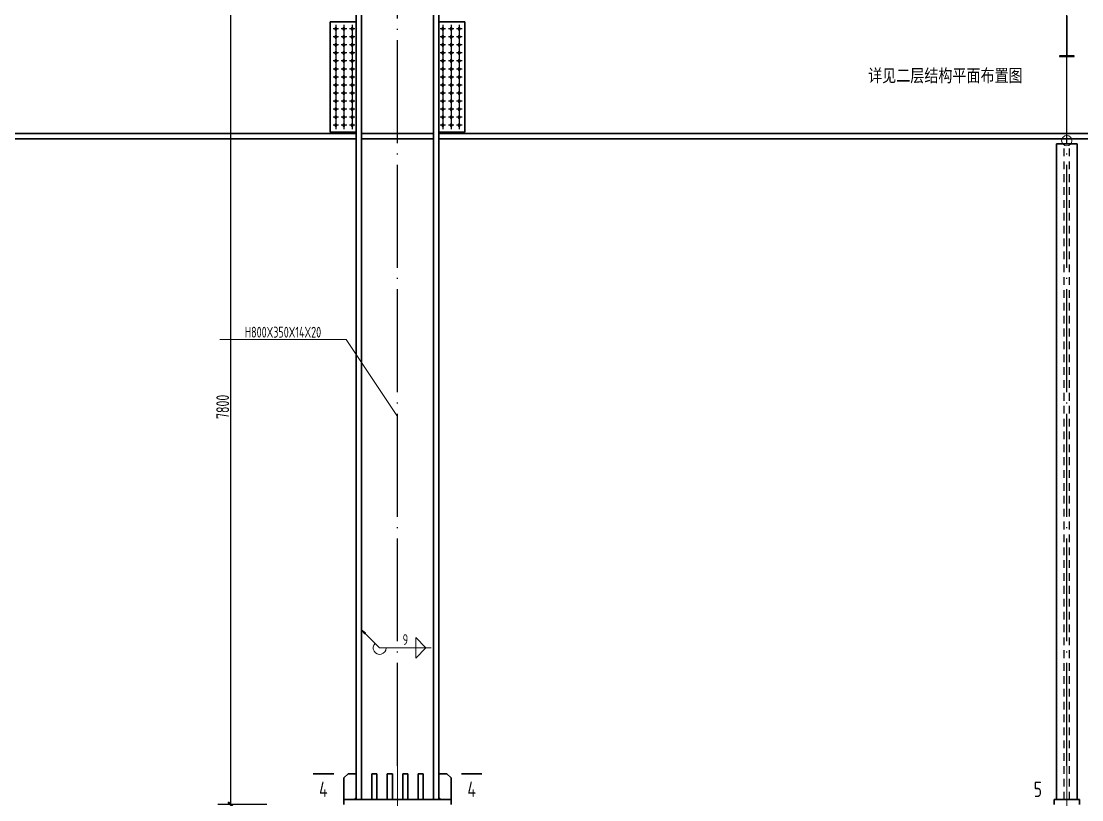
# Model space of a CAD drawing. Extents: x 19118 to 566552, y -1188739 to 92943.
# Drawn here: x 103394 to 123992, y -949083 to -933952 of the extents above; entities that cross this region are included whole.
import ezdxf
from ezdxf.enums import TextEntityAlignment as Align

# ---------------------------------------------------------------- set-up
doc = ezdxf.new("R2010")
doc.units = 0
doc.header["$LTSCALE"] = 1000
doc.header["$MEASUREMENT"] = 0
for name, pattern in [('4', [5, 1.5, -1, 1.5, -1]), ('DOTE', [2.42, 2, -0.2, 0.02, -0.2]), ('线型6', [8.75, 5, -1.25, 1.25, -1.25])]:
    doc.linetypes.add(name, pattern=pattern)
doc.layers.get('0').update_dxf_attribs({"linetype": 'CONTINUOUS'})
doc.layers.get('Defpoints').update_dxf_attribs({"linetype": 'CONTINUOUS'})
for name, color, linetype in [('10', 7, 'CONTINUOUS'), ('DOTE', 9, 'DOTE'), ('门窗', 3, '4')]:
    doc.layers.add(name, color=color, linetype=linetype)
for name, color, linetype, lineweight in [('111', 9, '线型6', 18), ('14', 2, 'CONTINUOUS', 35), ('字符串标注', 9, 'CONTINUOUS', 18), ('尺寸标注', 9, 'CONTINUOUS', 18), ('层14', 2, 'CONTINUOUS', 35), ('柱子', 3, 'CONTINUOUS', 35), ('焊缝标注', 9, 'CONTINUOUS', 18), ('索引符号标注', 9, 'CONTINUOUS', 18)]:
    doc.layers.add(name, color=color, linetype=linetype, lineweight=lineweight)
doc.layers.add('柱构件', color=7, linetype='CONTINUOUS', lineweight=25, true_color=0xffff94)
doc.styles.add('PkpmHz', font='Pkpmeng', dxfattribs={"width": 0.7, "bigfont": 'hztxt'})
doc.styles.add('宋体', font='SimSun.ttf', dxfattribs={"width": 0.8})
doc.dimstyles.new('Pkpm_1.00', dxfattribs={"dimtxt": 250, "dimasz": 100, "dimexe": 250, "dimexo": 0.0625, "dimgap": 30, "dimtad": 1, "dimdec": 0, "dimrnd": 5, "dimzin": 0, "dimdsep": 46, "dimtxsty": 'PkpmHz', "dimblk1": 'ARCHTICK', "dimblk2": 'ARCHTICK', "dimsah": 1, "dimcen": 0.09, "dimadec": 0, "dimazin": 0, "dimtfac": 1, "dimtdec": 0, "dimtmove": 2, "dimatfit": 1, "dimfxl": 1, "dimtolj": 1, "dimtzin": 0, "dimarcsym": 0})

# ---------------------------------------------------------------- blocks, each defined once
blk = doc.blocks.new('_ArchTick')
at = {"color": 0, "linetype": 'ByBlock', "const_width": 0.4}
blk.add_lwpolyline([(-0.5, -0.5), (0.5, 0.5)], dxfattribs=at)
blk = doc.blocks.new('*D71')
at = {"layer": 'Defpoints', "color": 0, "linetype": 'Continuous'}
for p in [(107462, -933717), (110702, -933717), (110702, -949177)]:
    blk.add_point(p, dxfattribs=at)
at = {"layer": '尺寸标注', "color": 0, "linetype": 'Continuous', "lineweight": -2}
for p, q in [((108162, -933717), (107212, -933717)), ((107462, -949177), (107462, -933717)), ((108162, -949177), (107212, -949177))]:
    blk.add_line(p, q, dxfattribs=at)
at = {"layer": '尺寸标注', "color": 0, "linetype": 'Continuous', "lineweight": -2, "xscale": 100, "yscale": 100, "zscale": 100}
for p, rotation in [((107462, -933717), 90), ((107462, -949177), 270)]:
    blk.add_blockref('_ArchTick', p, dxfattribs=dict(at, rotation=rotation))
at = {"layer": '尺寸标注', "color": 0, "linetype": 'Continuous', "insert": (107307, -941447), "char_height": 250, "attachment_point": 5, "rotation": 90, "style": 'PkpmHz'}
blk.add_mtext('\\A1;7800', dxfattribs=at)

msp = doc.modelspace()

# ---------------------------------------------------------------- hatches: boundary and pattern name
at = {"layer": '10'}
for points in [[(109502.34, -934067.43), (109476.09, -934101.55), (109502.34, -934135.68), (109528.59, -934101.55), (109502.34, -934067.43)], [(109662.34, -934067.43), (109636.09, -934101.55), (109662.34, -934135.68), (109688.59, -934101.55), (109662.34, -934067.43)], [(109822.34, -934067.43), (109796.09, -934101.55), (109822.34, -934135.68), (109848.58, -934101.55), (109822.34, -934067.43)], [(111582.33, -934067.43), (111556.08, -934101.55), (111582.33, -934135.68), (111608.59, -934101.55), (111582.33, -934067.43)], [(111742.33, -934067.43), (111716.08, -934101.55), (111742.33, -934135.68), (111768.59, -934101.55), (111742.33, -934067.43)], [(111902.34, -934067.43), (111876.08, -934101.55), (111902.34, -934135.68), (111928.59, -934101.55), (111902.34, -934067.43)], [(109502.34, -934223.35), (109476.09, -934257.48), (109502.34, -934291.6), (109528.59, -934257.48), (109502.34, -934223.35)], [(109662.34, -934223.35), (109636.09, -934257.48), (109662.34, -934291.6), (109688.59, -934257.48), (109662.34, -934223.35)], [(109822.34, -934223.35), (109796.09, -934257.48), (109822.34, -934291.6), (109848.58, -934257.48), (109822.34, -934223.35)], [(111582.33, -934223.35), (111556.08, -934257.48), (111582.33, -934291.6), (111608.59, -934257.48), (111582.33, -934223.35)], [(111742.33, -934223.35), (111716.08, -934257.48), (111742.33, -934291.6), (111768.59, -934257.48), (111742.33, -934223.35)], [(111902.34, -934223.35), (111876.08, -934257.48), (111902.34, -934291.6), (111928.59, -934257.48), (111902.34, -934223.35)], [(109502.34, -934379.27), (109476.09, -934413.4), (109502.34, -934447.52), (109528.59, -934413.4), (109502.34, -934379.27)], [(109502.34, -934535.19), (109476.09, -934569.32), (109502.34, -934603.44), (109528.59, -934569.32), (109502.34, -934535.19)], [(109662.34, -934379.27), (109636.09, -934413.4), (109662.34, -934447.52), (109688.59, -934413.4), (109662.34, -934379.27)], [(109662.34, -934535.19), (109636.09, -934569.32), (109662.34, -934603.44), (109688.59, -934569.32), (109662.34, -934535.19)], [(109822.34, -934379.27), (109796.09, -934413.4), (109822.34, -934447.52), (109848.58, -934413.4), (109822.34, -934379.27)], [(109822.34, -934535.19), (109796.09, -934569.32), (109822.34, -934603.44), (109848.58, -934569.32), (109822.34, -934535.19)], [(111582.33, -934379.27), (111556.08, -934413.4), (111582.33, -934447.52), (111608.59, -934413.4), (111582.33, -934379.27)], [(111582.33, -934535.19), (111556.08, -934569.32), (111582.33, -934603.44), (111608.59, -934569.32), (111582.33, -934535.19)], [(111742.33, -934379.27), (111716.08, -934413.4), (111742.33, -934447.52), (111768.59, -934413.4), (111742.33, -934379.27)], [(111742.33, -934535.19), (111716.08, -934569.32), (111742.33, -934603.44), (111768.59, -934569.32), (111742.33, -934535.19)], [(111902.34, -934379.27), (111876.08, -934413.4), (111902.34, -934447.52), (111928.59, -934413.4), (111902.34, -934379.27)], [(111902.34, -934535.19), (111876.08, -934569.32), (111902.34, -934603.44), (111928.59, -934569.32), (111902.34, -934535.19)], [(109502.34, -934691.11), (109476.09, -934725.24), (109502.34, -934759.36), (109528.59, -934725.24), (109502.34, -934691.11)], [(109662.34, -934691.11), (109636.09, -934725.24), (109662.34, -934759.36), (109688.59, -934725.24), (109662.34, -934691.11)], [(109822.34, -934691.11), (109796.09, -934725.24), (109822.34, -934759.36), (109848.58, -934725.24), (109822.34, -934691.11)], [(111582.33, -934691.11), (111556.08, -934725.24), (111582.33, -934759.36), (111608.59, -934725.24), (111582.33, -934691.11)], [(111742.33, -934691.11), (111716.08, -934725.24), (111742.33, -934759.36), (111768.59, -934725.24), (111742.33, -934691.11)], [(111902.34, -934691.11), (111876.08, -934725.24), (111902.34, -934759.36), (111928.59, -934725.24), (111902.34, -934691.11)], [(109502.34, -934847.04), (109476.09, -934881.16), (109502.34, -934915.29), (109528.59, -934881.16), (109502.34, -934847.04)], [(109662.34, -934847.04), (109636.09, -934881.16), (109662.34, -934915.29), (109688.59, -934881.16), (109662.34, -934847.04)], [(109822.34, -934847.04), (109796.09, -934881.16), (109822.34, -934915.29), (109848.58, -934881.16), (109822.34, -934847.04)], [(111582.33, -934847.04), (111556.08, -934881.16), (111582.33, -934915.29), (111608.59, -934881.16), (111582.33, -934847.04)], [(111742.33, -934847.04), (111716.08, -934881.16), (111742.33, -934915.29), (111768.59, -934881.16), (111742.33, -934847.04)], [(111902.34, -934847.04), (111876.08, -934881.16), (111902.34, -934915.29), (111928.59, -934881.16), (111902.34, -934847.04)], [(109502.34, -935002.95), (109476.09, -935037.08), (109502.34, -935071.2), (109528.59, -935037.08), (109502.34, -935002.95)], [(109502.34, -935158.88), (109476.09, -935193), (109502.34, -935227.13), (109528.59, -935193), (109502.34, -935158.88)], [(109662.34, -935002.95), (109636.09, -935037.08), (109662.34, -935071.2), (109688.59, -935037.08), (109662.34, -935002.95)], [(109662.34, -935158.88), (109636.09, -935193), (109662.34, -935227.13), (109688.59, -935193), (109662.34, -935158.88)], [(109822.34, -935002.95), (109796.09, -935037.08), (109822.34, -935071.2), (109848.58, -935037.08), (109822.34, -935002.95)], [(109822.34, -935158.88), (109796.09, -935193), (109822.34, -935227.13), (109848.58, -935193), (109822.34, -935158.88)], [(111582.33, -935002.95), (111556.08, -935037.08), (111582.33, -935071.2), (111608.59, -935037.08), (111582.33, -935002.95)], [(111582.33, -935158.88), (111556.08, -935193), (111582.33, -935227.13), (111608.59, -935193), (111582.33, -935158.88)], [(111742.33, -935002.95), (111716.08, -935037.08), (111742.33, -935071.2), (111768.59, -935037.08), (111742.33, -935002.95)], [(111742.33, -935158.88), (111716.08, -935193), (111742.33, -935227.13), (111768.59, -935193), (111742.33, -935158.88)], [(111902.34, -935002.95), (111876.08, -935037.08), (111902.34, -935071.2), (111928.59, -935037.08), (111902.34, -935002.95)], [(111902.34, -935158.88), (111876.08, -935193), (111902.34, -935227.13), (111928.59, -935193), (111902.34, -935158.88)], [(109502.34, -935314.8), (109476.09, -935348.92), (109502.34, -935383.04), (109528.59, -935348.92), (109502.34, -935314.8)], [(109662.34, -935314.8), (109636.09, -935348.92), (109662.34, -935383.04), (109688.59, -935348.92), (109662.34, -935314.8)], [(109822.34, -935314.8), (109796.09, -935348.92), (109822.34, -935383.04), (109848.58, -935348.92), (109822.34, -935314.8)], [(111582.33, -935314.8), (111556.08, -935348.92), (111582.33, -935383.04), (111608.59, -935348.92), (111582.33, -935314.8)], [(111742.33, -935314.8), (111716.08, -935348.92), (111742.33, -935383.04), (111768.59, -935348.92), (111742.33, -935314.8)], [(111902.34, -935314.8), (111876.08, -935348.92), (111902.34, -935383.04), (111928.59, -935348.92), (111902.34, -935314.8)], [(109502.34, -935470.71), (109476.09, -935504.84), (109502.34, -935538.96), (109528.59, -935504.84), (109502.34, -935470.71)], [(109662.34, -935470.71), (109636.09, -935504.84), (109662.34, -935538.96), (109688.59, -935504.84), (109662.34, -935470.71)], [(109822.34, -935470.71), (109796.09, -935504.84), (109822.34, -935538.96), (109848.58, -935504.84), (109822.34, -935470.71)], [(111582.33, -935470.71), (111556.08, -935504.84), (111582.33, -935538.96), (111608.59, -935504.84), (111582.33, -935470.71)], [(111742.33, -935470.71), (111716.08, -935504.84), (111742.33, -935538.96), (111768.59, -935504.84), (111742.33, -935470.71)], [(111902.34, -935470.71), (111876.08, -935504.84), (111902.34, -935538.96), (111928.59, -935504.84), (111902.34, -935470.71)], [(109502.34, -935626.64), (109476.09, -935660.76), (109502.34, -935694.89), (109528.59, -935660.76), (109502.34, -935626.64)], [(109502.34, -935782.55), (109476.09, -935816.68), (109502.34, -935850.8), (109528.59, -935816.68), (109502.34, -935782.55)], [(109662.34, -935626.64), (109636.09, -935660.76), (109662.34, -935694.89), (109688.59, -935660.76), (109662.34, -935626.64)], [(109662.34, -935782.55), (109636.09, -935816.68), (109662.34, -935850.8), (109688.59, -935816.68), (109662.34, -935782.55)], [(109822.34, -935626.64), (109796.09, -935660.76), (109822.34, -935694.89), (109848.58, -935660.76), (109822.34, -935626.64)], [(109822.34, -935782.55), (109796.09, -935816.68), (109822.34, -935850.8), (109848.58, -935816.68), (109822.34, -935782.55)], [(111582.33, -935626.64), (111556.08, -935660.76), (111582.33, -935694.89), (111608.59, -935660.76), (111582.33, -935626.64)], [(111582.33, -935782.55), (111556.08, -935816.68), (111582.33, -935850.8), (111608.59, -935816.68), (111582.33, -935782.55)], [(111742.33, -935626.64), (111716.08, -935660.76), (111742.33, -935694.89), (111768.59, -935660.76), (111742.33, -935626.64)], [(111742.33, -935782.55), (111716.08, -935816.68), (111742.33, -935850.8), (111768.59, -935816.68), (111742.33, -935782.55)], [(111902.34, -935626.64), (111876.08, -935660.76), (111902.34, -935694.89), (111928.59, -935660.76), (111902.34, -935626.64)], [(111902.34, -935782.55), (111876.08, -935816.68), (111902.34, -935850.8), (111928.59, -935816.68), (111902.34, -935782.55)], [(109502.34, -935938.48), (109476.09, -935972.6), (109502.34, -936006.73), (109528.59, -935972.6), (109502.34, -935938.48)], [(109662.34, -935938.48), (109636.09, -935972.6), (109662.34, -936006.73), (109688.59, -935972.6), (109662.34, -935938.48)], [(109822.34, -935938.48), (109796.09, -935972.6), (109822.34, -936006.73), (109848.58, -935972.6), (109822.34, -935938.48)], [(111582.33, -935938.48), (111556.08, -935972.6), (111582.33, -936006.73), (111608.59, -935972.6), (111582.33, -935938.48)], [(111742.33, -935938.48), (111716.08, -935972.6), (111742.33, -936006.73), (111768.59, -935972.6), (111742.33, -935938.48)], [(111902.34, -935938.48), (111876.08, -935972.6), (111902.34, -936006.73), (111928.59, -935972.6), (111902.34, -935938.48)]]:
    msp.add_hatch(color=1, dxfattribs=at).paths.add_polyline_path(points)
at = {"layer": '焊缝标注'}
msp.add_hatch(color=256, dxfattribs=at).paths.add_polyline_path([(110002.34, -945777.08), (110062.21, -945858.57), (110083.49, -945837.41)])

# ---------------------------------------------------------------- linework, layer by layer
at = {"layer": '10', "ltscale": 100}
for p, q in [((109554.83, -934101.55), (109449.84, -934101.55)), ((109502.34, -934022.8), (109502.34, -934180.31)), ((109714.84, -934101.55), (109609.84, -934101.55)), ((109662.34, -934022.8), (109662.34, -934180.31)), ((109874.83, -934101.55), (109769.84, -934101.55)), ((109822.34, -934022.8), (109822.34, -934180.31)), ((111634.83, -934101.55), (111529.83, -934101.55)), ((111582.33, -934022.8), (111582.33, -934180.31)), ((111794.83, -934101.55), (111689.84, -934101.55)), ((111742.33, -934022.8), (111742.33, -934180.31)), ((111954.83, -934101.55), (111849.84, -934101.55)), ((111902.34, -934022.8), (111902.34, -934180.31)), ((109554.83, -934257.48), (109449.84, -934257.48)), ((109502.34, -934178.73), (109502.34, -934336.23)), ((109502.34, -934334.65), (109502.34, -934492.15)), ((109714.84, -934257.48), (109609.84, -934257.48)), ((109662.34, -934178.73), (109662.34, -934336.23)), ((109662.34, -934334.65), (109662.34, -934492.15)), ((109874.83, -934257.48), (109769.84, -934257.48)), ((109822.34, -934178.73), (109822.34, -934336.23)), ((109822.34, -934334.65), (109822.34, -934492.15)), ((111634.83, -934257.48), (111529.83, -934257.48)), ((111582.33, -934178.73), (111582.33, -934336.23)), ((111582.33, -934334.65), (111582.33, -934492.15)), ((111794.83, -934257.48), (111689.84, -934257.48)), ((111742.33, -934178.73), (111742.33, -934336.23)), ((111742.33, -934334.65), (111742.33, -934492.15)), ((111954.83, -934257.48), (111849.84, -934257.48)), ((111902.34, -934178.73), (111902.34, -934336.23)), ((111902.34, -934334.65), (111902.34, -934492.15)), ((109554.83, -934413.4), (109449.84, -934413.4)), ((109502.34, -934490.57), (109502.34, -934648.07)), ((109714.84, -934413.4), (109609.84, -934413.4)), ((109662.34, -934490.57), (109662.34, -934648.07)), ((109874.83, -934413.4), (109769.84, -934413.4)), ((109822.34, -934490.57), (109822.34, -934648.07)), ((111634.83, -934413.4), (111529.83, -934413.4)), ((111582.33, -934490.57), (111582.33, -934648.07)), ((111794.83, -934413.4), (111689.84, -934413.4)), ((111742.33, -934490.57), (111742.33, -934648.07)), ((111954.83, -934413.4), (111849.84, -934413.4)), ((111902.34, -934490.57), (111902.34, -934648.07)), ((109554.83, -934569.32), (109449.84, -934569.32)), ((109554.83, -934725.24), (109449.84, -934725.24)), ((109502.34, -934646.49), (109502.34, -934803.99)), ((109714.84, -934569.32), (109609.84, -934569.32)), ((109714.84, -934725.24), (109609.84, -934725.24)), ((109662.34, -934646.49), (109662.34, -934803.99)), ((109874.83, -934569.32), (109769.84, -934569.32)), ((109874.83, -934725.24), (109769.84, -934725.24)), ((109822.34, -934646.49), (109822.34, -934803.99)), ((111634.83, -934569.32), (111529.83, -934569.32)), ((111634.83, -934725.24), (111529.83, -934725.24)), ((111582.33, -934646.49), (111582.33, -934803.99)), ((111794.83, -934569.32), (111689.84, -934569.32)), ((111794.83, -934725.24), (111689.84, -934725.24)), ((111742.33, -934646.49), (111742.33, -934803.99)), ((111954.83, -934569.32), (111849.84, -934569.32)), ((111954.83, -934725.24), (111849.84, -934725.24)), ((111902.34, -934646.49), (111902.34, -934803.99)), ((109554.83, -934881.16), (109449.84, -934881.16)), ((109502.34, -934802.41), (109502.34, -934959.91)), ((109502.34, -934958.33), (109502.34, -935115.83)), ((109714.84, -934881.16), (109609.84, -934881.16)), ((109662.34, -934802.41), (109662.34, -934959.91)), ((109662.34, -934958.33), (109662.34, -935115.83)), ((109874.83, -934881.16), (109769.84, -934881.16)), ((109822.34, -934802.41), (109822.34, -934959.91)), ((109822.34, -934958.33), (109822.34, -935115.83)), ((111634.83, -934881.16), (111529.83, -934881.16)), ((111582.33, -934802.41), (111582.33, -934959.91)), ((111582.33, -934958.33), (111582.33, -935115.83)), ((111794.83, -934881.16), (111689.84, -934881.16)), ((111742.33, -934802.41), (111742.33, -934959.91)), ((111742.33, -934958.33), (111742.33, -935115.83)), ((111954.83, -934881.16), (111849.84, -934881.16)), ((111902.34, -934802.41), (111902.34, -934959.91)), ((111902.34, -934958.33), (111902.34, -935115.83)), ((109554.83, -935037.08), (109449.84, -935037.08)), ((109502.34, -935114.25), (109502.34, -935271.75)), ((109714.84, -935037.08), (109609.84, -935037.08)), ((109662.34, -935114.25), (109662.34, -935271.75)), ((109874.83, -935037.08), (109769.84, -935037.08)), ((109822.34, -935114.25), (109822.34, -935271.75)), ((111634.83, -935037.08), (111529.83, -935037.08)), ((111582.33, -935114.25), (111582.33, -935271.75)), ((111794.83, -935037.08), (111689.84, -935037.08)), ((111742.33, -935114.25), (111742.33, -935271.75)), ((111954.83, -935037.08), (111849.84, -935037.08)), ((111902.34, -935114.25), (111902.34, -935271.75)), ((109554.83, -935193), (109449.84, -935193)), ((109554.83, -935348.92), (109449.84, -935348.92)), ((109502.34, -935270.17), (109502.34, -935427.67)), ((109714.84, -935193), (109609.84, -935193)), ((109714.84, -935348.92), (109609.84, -935348.92)), ((109662.34, -935270.17), (109662.34, -935427.67)), ((109874.83, -935193), (109769.84, -935193)), ((109874.83, -935348.92), (109769.84, -935348.92)), ((109822.34, -935270.17), (109822.34, -935427.67)), ((111634.83, -935193), (111529.83, -935193)), ((111634.83, -935348.92), (111529.83, -935348.92)), ((111582.33, -935270.17), (111582.33, -935427.67)), ((111794.83, -935193), (111689.84, -935193)), ((111794.83, -935348.92), (111689.84, -935348.92)), ((111742.33, -935270.17), (111742.33, -935427.67)), ((111954.83, -935193), (111849.84, -935193)), ((111954.83, -935348.92), (111849.84, -935348.92)), ((111902.34, -935270.17), (111902.34, -935427.67)), ((109554.83, -935504.84), (109449.84, -935504.84)), ((109502.34, -935426.09), (109502.34, -935583.59)), ((109714.84, -935504.84), (109609.84, -935504.84)), ((109662.34, -935426.09), (109662.34, -935583.59)), ((109874.83, -935504.84), (109769.84, -935504.84)), ((109822.34, -935426.09), (109822.34, -935583.59)), ((111634.83, -935504.84), (111529.83, -935504.84)), ((111582.33, -935426.09), (111582.33, -935583.59)), ((111794.83, -935504.84), (111689.84, -935504.84)), ((111742.33, -935426.09), (111742.33, -935583.59)), ((111954.83, -935504.84), (111849.84, -935504.84)), ((111902.34, -935426.09), (111902.34, -935583.59)), ((109554.83, -935660.76), (109449.84, -935660.76)), ((109502.34, -935582.01), (109502.34, -935739.51)), ((109502.34, -935737.93), (109502.34, -935895.43)), ((109714.84, -935660.76), (109609.84, -935660.76)), ((109662.34, -935582.01), (109662.34, -935739.51)), ((109662.34, -935737.93), (109662.34, -935895.43)), ((109874.83, -935660.76), (109769.84, -935660.76)), ((109822.34, -935582.01), (109822.34, -935739.51)), ((109822.34, -935737.93), (109822.34, -935895.43)), ((111634.83, -935660.76), (111529.83, -935660.76)), ((111582.33, -935582.01), (111582.33, -935739.51)), ((111582.33, -935737.93), (111582.33, -935895.43)), ((111794.83, -935660.76), (111689.84, -935660.76)), ((111742.33, -935582.01), (111742.33, -935739.51)), ((111742.33, -935737.93), (111742.33, -935895.43)), ((111954.83, -935660.76), (111849.84, -935660.76)), ((111902.34, -935582.01), (111902.34, -935739.51)), ((111902.34, -935737.93), (111902.34, -935895.43)), ((109554.83, -935816.68), (109449.84, -935816.68)), ((109554.83, -935972.6), (109449.84, -935972.6)), ((109502.34, -935893.85), (109502.34, -936051.35)), ((109714.84, -935816.68), (109609.84, -935816.68)), ((109714.84, -935972.6), (109609.84, -935972.6)), ((109662.34, -935893.85), (109662.34, -936051.35)), ((109874.83, -935816.68), (109769.84, -935816.68)), ((109874.83, -935972.6), (109769.84, -935972.6)), ((109822.34, -935893.85), (109822.34, -936051.35)), ((111634.83, -935816.68), (111529.83, -935816.68)), ((111634.83, -935972.6), (111529.83, -935972.6)), ((111582.33, -935893.85), (111582.33, -936051.35)), ((111794.83, -935816.68), (111689.84, -935816.68)), ((111794.83, -935972.6), (111689.84, -935972.6)), ((111742.33, -935893.85), (111742.33, -936051.35)), ((111954.83, -935816.68), (111849.84, -935816.68)), ((111954.83, -935972.6), (111849.84, -935972.6)), ((111902.34, -935893.85), (111902.34, -936051.35))]:
    msp.add_line(p, q, dxfattribs=at)
at = {"layer": '10', "color": 7, "lineweight": 35, "ltscale": 100}
for p, q in [((109062.34, -948577.08), (109462.34, -948577.08)), ((112342.33, -948577.08), (111942.33, -948577.08))]:
    msp.add_line(p, q, dxfattribs=at)
at = {"layer": '10', "color": 1, "linetype": 'Continuous'}
for points in [[(109502.34, -934067.43), (109476.09, -934101.55), (109502.34, -934135.68), (109528.59, -934101.55)], [(109662.34, -934067.43), (109636.09, -934101.55), (109662.34, -934135.68), (109688.59, -934101.55)], [(109822.34, -934067.43), (109796.09, -934101.55), (109822.34, -934135.68), (109848.58, -934101.55)], [(111582.33, -934067.43), (111556.08, -934101.55), (111582.33, -934135.68), (111608.59, -934101.55)], [(111742.33, -934067.43), (111716.08, -934101.55), (111742.33, -934135.68), (111768.59, -934101.55)], [(111902.34, -934067.43), (111876.08, -934101.55), (111902.34, -934135.68), (111928.59, -934101.55)], [(109502.34, -934223.35), (109476.09, -934257.48), (109502.34, -934291.6), (109528.59, -934257.48)], [(109662.34, -934223.35), (109636.09, -934257.48), (109662.34, -934291.6), (109688.59, -934257.48)], [(109822.34, -934223.35), (109796.09, -934257.48), (109822.34, -934291.6), (109848.58, -934257.48)], [(111582.33, -934223.35), (111556.08, -934257.48), (111582.33, -934291.6), (111608.59, -934257.48)], [(111742.33, -934223.35), (111716.08, -934257.48), (111742.33, -934291.6), (111768.59, -934257.48)], [(111902.34, -934223.35), (111876.08, -934257.48), (111902.34, -934291.6), (111928.59, -934257.48)], [(109502.34, -934379.27), (109476.09, -934413.4), (109502.34, -934447.52), (109528.59, -934413.4)], [(109502.34, -934535.19), (109476.09, -934569.32), (109502.34, -934603.44), (109528.59, -934569.32)], [(109662.34, -934379.27), (109636.09, -934413.4), (109662.34, -934447.52), (109688.59, -934413.4)], [(109662.34, -934535.19), (109636.09, -934569.32), (109662.34, -934603.44), (109688.59, -934569.32)], [(109822.34, -934379.27), (109796.09, -934413.4), (109822.34, -934447.52), (109848.58, -934413.4)], [(109822.34, -934535.19), (109796.09, -934569.32), (109822.34, -934603.44), (109848.58, -934569.32)], [(111582.33, -934379.27), (111556.08, -934413.4), (111582.33, -934447.52), (111608.59, -934413.4)], [(111582.33, -934535.19), (111556.08, -934569.32), (111582.33, -934603.44), (111608.59, -934569.32)], [(111742.33, -934379.27), (111716.08, -934413.4), (111742.33, -934447.52), (111768.59, -934413.4)], [(111742.33, -934535.19), (111716.08, -934569.32), (111742.33, -934603.44), (111768.59, -934569.32)], [(111902.34, -934379.27), (111876.08, -934413.4), (111902.34, -934447.52), (111928.59, -934413.4)], [(111902.34, -934535.19), (111876.08, -934569.32), (111902.34, -934603.44), (111928.59, -934569.32)], [(109502.34, -934691.11), (109476.09, -934725.24), (109502.34, -934759.36), (109528.59, -934725.24)], [(109662.34, -934691.11), (109636.09, -934725.24), (109662.34, -934759.36), (109688.59, -934725.24)], [(109822.34, -934691.11), (109796.09, -934725.24), (109822.34, -934759.36), (109848.58, -934725.24)], [(111582.33, -934691.11), (111556.08, -934725.24), (111582.33, -934759.36), (111608.59, -934725.24)], [(111742.33, -934691.11), (111716.08, -934725.24), (111742.33, -934759.36), (111768.59, -934725.24)], [(111902.34, -934691.11), (111876.08, -934725.24), (111902.34, -934759.36), (111928.59, -934725.24)], [(109502.34, -934847.04), (109476.09, -934881.16), (109502.34, -934915.29), (109528.59, -934881.16)], [(109662.34, -934847.04), (109636.09, -934881.16), (109662.34, -934915.29), (109688.59, -934881.16)], [(109822.34, -934847.04), (109796.09, -934881.16), (109822.34, -934915.29), (109848.58, -934881.16)], [(111582.33, -934847.04), (111556.08, -934881.16), (111582.33, -934915.29), (111608.59, -934881.16)], [(111742.33, -934847.04), (111716.08, -934881.16), (111742.33, -934915.29), (111768.59, -934881.16)], [(111902.34, -934847.04), (111876.08, -934881.16), (111902.34, -934915.29), (111928.59, -934881.16)], [(109502.34, -935002.95), (109476.09, -935037.08), (109502.34, -935071.2), (109528.59, -935037.08)], [(109502.34, -935158.88), (109476.09, -935193), (109502.34, -935227.13), (109528.59, -935193)], [(109662.34, -935002.95), (109636.09, -935037.08), (109662.34, -935071.2), (109688.59, -935037.08)], [(109662.34, -935158.88), (109636.09, -935193), (109662.34, -935227.13), (109688.59, -935193)], [(109822.34, -935002.95), (109796.09, -935037.08), (109822.34, -935071.2), (109848.58, -935037.08)], [(109822.34, -935158.88), (109796.09, -935193), (109822.34, -935227.13), (109848.58, -935193)], [(111582.33, -935002.95), (111556.08, -935037.08), (111582.33, -935071.2), (111608.59, -935037.08)], [(111582.33, -935158.88), (111556.08, -935193), (111582.33, -935227.13), (111608.59, -935193)], [(111742.33, -935002.95), (111716.08, -935037.08), (111742.33, -935071.2), (111768.59, -935037.08)], [(111742.33, -935158.88), (111716.08, -935193), (111742.33, -935227.13), (111768.59, -935193)], [(111902.34, -935002.95), (111876.08, -935037.08), (111902.34, -935071.2), (111928.59, -935037.08)], [(111902.34, -935158.88), (111876.08, -935193), (111902.34, -935227.13), (111928.59, -935193)], [(109502.34, -935314.8), (109476.09, -935348.92), (109502.34, -935383.04), (109528.59, -935348.92)], [(109662.34, -935314.8), (109636.09, -935348.92), (109662.34, -935383.04), (109688.59, -935348.92)], [(109822.34, -935314.8), (109796.09, -935348.92), (109822.34, -935383.04), (109848.58, -935348.92)], [(111582.33, -935314.8), (111556.08, -935348.92), (111582.33, -935383.04), (111608.59, -935348.92)], [(111742.33, -935314.8), (111716.08, -935348.92), (111742.33, -935383.04), (111768.59, -935348.92)], [(111902.34, -935314.8), (111876.08, -935348.92), (111902.34, -935383.04), (111928.59, -935348.92)], [(109502.34, -935470.71), (109476.09, -935504.84), (109502.34, -935538.96), (109528.59, -935504.84)], [(109662.34, -935470.71), (109636.09, -935504.84), (109662.34, -935538.96), (109688.59, -935504.84)], [(109822.34, -935470.71), (109796.09, -935504.84), (109822.34, -935538.96), (109848.58, -935504.84)], [(111582.33, -935470.71), (111556.08, -935504.84), (111582.33, -935538.96), (111608.59, -935504.84)], [(111742.33, -935470.71), (111716.08, -935504.84), (111742.33, -935538.96), (111768.59, -935504.84)], [(111902.34, -935470.71), (111876.08, -935504.84), (111902.34, -935538.96), (111928.59, -935504.84)], [(109502.34, -935626.64), (109476.09, -935660.76), (109502.34, -935694.89), (109528.59, -935660.76)], [(109502.34, -935782.55), (109476.09, -935816.68), (109502.34, -935850.8), (109528.59, -935816.68)], [(109662.34, -935626.64), (109636.09, -935660.76), (109662.34, -935694.89), (109688.59, -935660.76)], [(109662.34, -935782.55), (109636.09, -935816.68), (109662.34, -935850.8), (109688.59, -935816.68)], [(109822.34, -935626.64), (109796.09, -935660.76), (109822.34, -935694.89), (109848.58, -935660.76)], [(109822.34, -935782.55), (109796.09, -935816.68), (109822.34, -935850.8), (109848.58, -935816.68)], [(111582.33, -935626.64), (111556.08, -935660.76), (111582.33, -935694.89), (111608.59, -935660.76)], [(111582.33, -935782.55), (111556.08, -935816.68), (111582.33, -935850.8), (111608.59, -935816.68)], [(111742.33, -935626.64), (111716.08, -935660.76), (111742.33, -935694.89), (111768.59, -935660.76)], [(111742.33, -935782.55), (111716.08, -935816.68), (111742.33, -935850.8), (111768.59, -935816.68)], [(111902.34, -935626.64), (111876.08, -935660.76), (111902.34, -935694.89), (111928.59, -935660.76)], [(111902.34, -935782.55), (111876.08, -935816.68), (111902.34, -935850.8), (111928.59, -935816.68)], [(109502.34, -935938.48), (109476.09, -935972.6), (109502.34, -936006.73), (109528.59, -935972.6)], [(109662.34, -935938.48), (109636.09, -935972.6), (109662.34, -936006.73), (109688.59, -935972.6)], [(109822.34, -935938.48), (109796.09, -935972.6), (109822.34, -936006.73), (109848.58, -935972.6)], [(111582.33, -935938.48), (111556.08, -935972.6), (111582.33, -936006.73), (111608.59, -935972.6)], [(111742.33, -935938.48), (111716.08, -935972.6), (111742.33, -936006.73), (111768.59, -935972.6)], [(111902.34, -935938.48), (111876.08, -935972.6), (111902.34, -936006.73), (111928.59, -935972.6)]]:
    msp.add_lwpolyline(points, close=True, dxfattribs=at)
at = {"layer": '111', "ltscale": 100}
for p, q in [((110702.34, -947677.08), (110702.34, -953177.08)), ((123702.34, -947677.08), (123702.34, -953177.08))]:
    msp.add_line(p, q, dxfattribs=at)
at = {"layer": '14', "ltscale": 100}
for p, q in [((109902.34, -933967.08), (109392.33, -933967.08)), ((109392.33, -933967.08), (109392.33, -936107.08)), ((109902.34, -936107.08), (109902.34, -933967.08)), ((111502.34, -936107.08), (111502.34, -933967.08)), ((111502.34, -933967.08), (112012.34, -933967.08)), ((112012.34, -933967.08), (112012.34, -936107.08)), ((109392.33, -936107.08), (109902.34, -936107.08)), ((110002.34, -936137.08), (111402.34, -936137.08)), ((110002.34, -936237.08), (110002.34, -936137.08)), ((111402.34, -936137.08), (111402.34, -936237.08)), ((112012.34, -936107.08), (111502.34, -936107.08)), ((111402.34, -936237.08), (110002.34, -936237.08)), ((109662.34, -948657.08), (109742.34, -948577.08)), ((109662.34, -949077.08), (109662.34, -948657.08)), ((109742.34, -948577.08), (109902.34, -948577.08)), ((109902.34, -948577.08), (109902.34, -949037.08)), ((110202.34, -949077.08), (110202.34, -948577.08)), ((110202.34, -948577.08), (110302.34, -948577.08)), ((110302.34, -948577.08), (110302.34, -949077.08)), ((110502.34, -949077.08), (110502.34, -948577.08)), ((110502.34, -948577.08), (110602.34, -948577.08)), ((110602.34, -948577.08), (110602.34, -949077.08)), ((110802.34, -949077.08), (110802.34, -948577.08)), ((110802.34, -948577.08), (110902.34, -948577.08)), ((110902.34, -948577.08), (110902.34, -949077.08)), ((111102.34, -949077.08), (111102.34, -948577.08)), ((111102.34, -948577.08), (111202.34, -948577.08)), ((111202.34, -948577.08), (111202.34, -949077.08)), ((111502.34, -948577.08), (111502.34, -949037.08)), ((111662.34, -948577.08), (111502.34, -948577.08)), ((111742.33, -948657.08), (111662.34, -948577.08)), ((111742.33, -949077.08), (111742.33, -948657.08)), ((109662.34, -949177.08), (109662.34, -949077.08)), ((109662.34, -949077.08), (111742.33, -949077.08)), ((109862.34, -949077.08), (109662.34, -949077.08)), ((109902.34, -949037.08), (109862.34, -949077.08)), ((110302.34, -949077.08), (110202.34, -949077.08)), ((110602.34, -949077.08), (110502.34, -949077.08)), ((110902.34, -949077.08), (110802.34, -949077.08)), ((111202.34, -949077.08), (111102.34, -949077.08)), ((111502.34, -949037.08), (111542.33, -949077.08)), ((111542.33, -949077.08), (111742.33, -949077.08)), ((111742.33, -949077.08), (111742.33, -949177.08))]:
    msp.add_line(p, q, dxfattribs=at)
at = {"layer": 'DOTE', "color": 8}
for p, q in [((110702.34, -948421.75), (110702.34, -916101.05)), ((123702.34, -948421.75), (123702.34, -916101.05)), ((123702.34, -948421.75), (123702.34, -917511.7))]:
    msp.add_line(p, q, dxfattribs=at)
at = {"layer": '字符串标注', "ltscale": 100}
for p, q in [((109702.34, -940137.08), (107252.34, -940137.08)), ((110702.34, -941637.08), (109702.34, -940137.08))]:
    msp.add_line(p, q, dxfattribs=at)
at = {"layer": '字符串标注', "ltscale": 100, "const_width": 10}
msp.add_lwpolyline([(110707.34, -941637.08, 1), (110697.34, -941637.08, 1)], format="xyb", close=True, dxfattribs=at)
at = {"layer": '层14'}
for points in [[(123900.74, -936337.13), (123500.74, -936337.12)], [(123456.34, -949077.08), (123456.34, -949177.08)], [(123456.34, -949077.08), (123652.34, -949077.08)], [(123948.34, -949077.08), (123456.34, -949077.08)], [(123752.34, -949077.08), (123948.34, -949077.08)], [(123948.34, -949177.08), (123948.34, -949077.08)]]:
    msp.add_lwpolyline(points, dxfattribs=at)
at = {"layer": '柱子', "ltscale": 100}
for p, q in [((109902.34, -949077.08), (109902.34, -933837.08)), ((110002.34, -949077.08), (110002.34, -933837.08)), ((111402.34, -949077.08), (111402.34, -933837.08)), ((111502.34, -949077.08), (111502.34, -933837.08)), ((86302.34, -936137.08), (109902.34, -936137.08)), ((109902.34, -936137.08), (109902.34, -936237.08)), ((111502.34, -936137.08), (135902.33, -936137.08)), ((86302.34, -936237.08), (109902.34, -936237.08)), ((111502.34, -936237.08), (135902.33, -936237.08))]:
    msp.add_line(p, q, dxfattribs=at)
at = {"layer": '柱子', "elevation": -745.89}
for points in [[(123502.34, -949077.08), (123500.74, -936337.13)], [(123902.34, -949077.08), (123900.74, -936337.13)]]:
    msp.add_lwpolyline(points, dxfattribs=at)
at = {"layer": '柱构件'}
for p, q in [((123697.34, -933851.08), (123697.34, -934623.08)), ((123707.33, -934623.08), (123707.33, -933851.08)), ((123562.34, -934623.08), (123562.34, -934637.08)), ((123842.33, -934623.08), (123562.34, -934623.08)), ((123562.34, -934637.08), (123842.33, -934637.08)), ((123842.33, -934637.08), (123842.33, -934623.08))]:
    msp.add_line(p, q, dxfattribs=at)
at = {"layer": '焊缝标注', "ltscale": 100}
for p, q in [((110002.34, -945777.08), (110354.9, -946131.62)), ((111054.9, -945931.62), (111254.9, -946131.62)), ((111054.9, -946131.62), (111054.9, -945931.62)), ((110354.9, -946131.62), (111354.9, -946131.62)), ((111054.9, -946331.62), (111254.9, -946131.62)), ((111054.9, -946131.62), (111054.9, -946331.62))]:
    msp.add_line(p, q, dxfattribs=at)
at = {"layer": '焊缝标注', "linetype": 'Continuous'}
msp.add_lwpolyline([(110002.34, -945777.08), (110062.21, -945858.57), (110083.49, -945837.41)], close=True, dxfattribs=at)
at = {"layer": '焊缝标注', "ltscale": 100}
msp.add_arc((110354.9, -946131.62), 125, 134.840317, 0, dxfattribs=at)
at = {"layer": '索引符号标注'}
msp.add_circle((123700.65, -936274, -706), 100, dxfattribs=at)
at = {"layer": '门窗', "ltscale": 0.1, "elevation": -745.89}
for points in [[(123652.34, -949077.08), (123650.74, -936337.13)], [(123752.34, -949077.08), (123750.74, -936337.13)]]:
    msp.add_lwpolyline(points, dxfattribs=at)

# ---------------------------------------------------------------- texts
at = {"layer": '10', "color": 7, "lineweight": 25, "style": 'PkpmHz', "width": 0.77}
for s, p in [('4', (109262.34, -948877.08)), ('4', (112142.33, -948877.08)), ('5', (123139.14, -948878.22))]:
    msp.add_text(s, height=300, dxfattribs=at).set_placement(p, align=Align.MIDDLE_CENTER)
at = {"layer": '字符串标注', "style": '宋体', "width": 0.8}
msp.add_text('详见二层结构平面布置图', height=250, dxfattribs=at).set_placement((121343.2, -935207.43, -706), align=Align.BOTTOM_CENTER)
at = {"layer": '字符串标注', "style": 'PkpmHz', "width": 0.71}
msp.add_text('H800X350X14X20', height=210, dxfattribs=at).set_placement((108477.34, -940100.47), align=Align.CENTER)
at = {"layer": '焊缝标注', "style": 'PkpmHz', "width": 0.71}
msp.add_text('9', height=210, dxfattribs=at).set_placement((110854.9, -946075.01), align=Align.CENTER)

# ---------------------------------------------------------------- dimensions: what is measured, and where the dimension line sits
at = {"layer": '尺寸标注', "linetype": 'Continuous'}
dim = msp.add_linear_dim(base=(107462.34, -933717.08), p1=(110702.34, -949177.08), p2=(110702.34, -933717.08), angle=90, text='7800', dimstyle='Pkpm_1.00', override={"dimexo": 2539.999756, "dimtih": 0, "dimtoh": 0}, dxfattribs=at)
dim.commit()
dim.dimension.update_dxf_attribs({"geometry": '*D71', "text_midpoint": (107307.34, -941447.08)})

doc.saveas('drawing.dxf')
